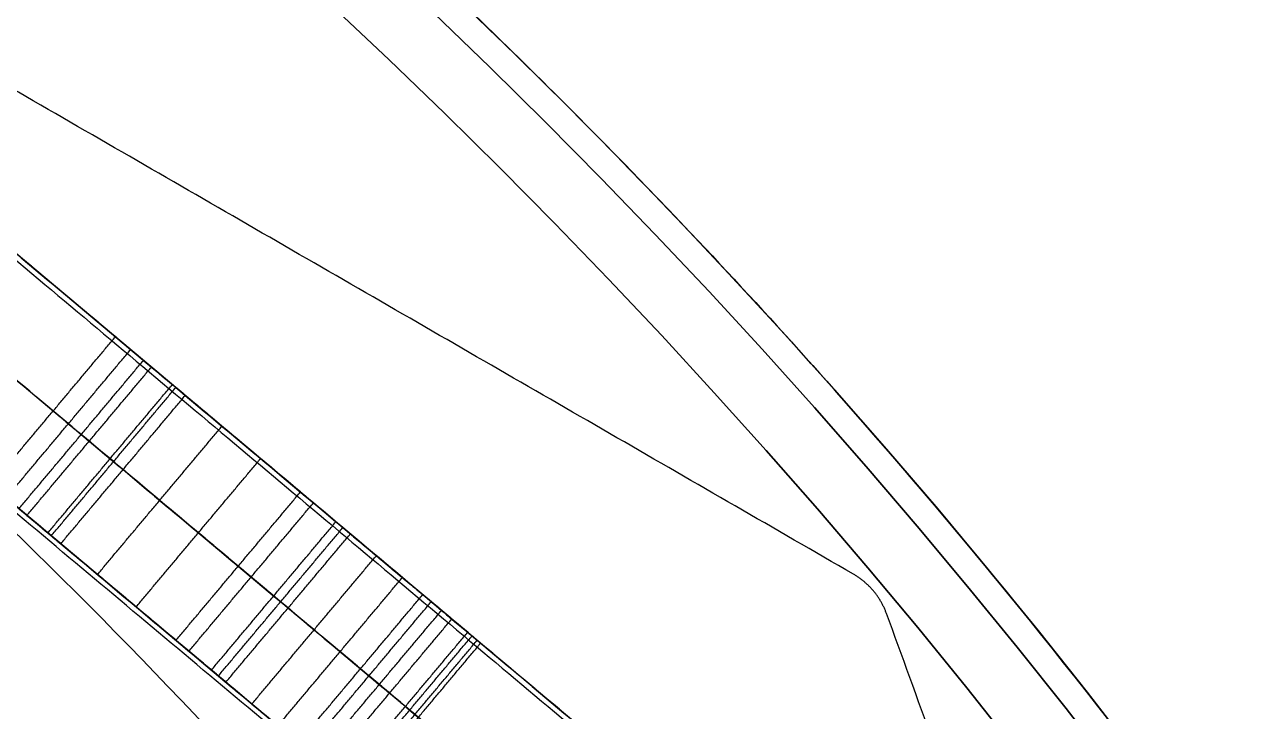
# Model space of a CAD drawing. Header units: millimetres. Extents: x -610 to 610, y -610 to 610.
# Drawn here: x 381.1 to 495.4, y 374.8 to 438.7 of the extents above; entities that cross this region are included whole.
import ezdxf

# ---------------------------------------------------------------- set-up
doc = ezdxf.new("R2010")
doc.units = ezdxf.units.MM
doc.layers.add('base', color=7, linetype='Continuous', true_color=0xffecbc)

msp = doc.modelspace()

# ---------------------------------------------------------------- linework, layer by layer
at = {"layer": 'base'}
for p, q in [((535.93, 286.83, 122.97), (227.78, 545.4, 122.97)), ((524.36, 273.05, 122.97), (216.21, 531.61, 122.97))]:
    msp.add_line(p, q, dxfattribs=at)
for centre, radius in [((0, 0, 249.47), 610), ((0, 0, 250.47), 610), ((0, 0, 243.46), 607.51), ((0, 0, 256.48), 607.51), ((0, 0, 240.97), 601.5), ((0, 0, 258.97), 601.5)]:
    msp.add_circle(centre, radius, dxfattribs=at)
at = {"layer": 'base', "extrusion": (0, 0, -1)}
for centre, radius in [((0, 0, 3.53), 610), ((0, 0, 4.53), 610), ((0, 0, -2.48), 607.51), ((0, 0, 10.54), 607.51), ((0, 0, -4.97), 601.5), ((0, 0, 13.03), 601.5)]:
    msp.add_circle(centre, radius, dxfattribs=at)
at = {"layer": 'base'}
for points, weights, degree, knots in [([(-495.2, -356.2, -4.03), (-851.4, 139, -4.03), (-356.2, 495.2, -4.03), (139, 851.4, -4.03), (495.2, 356.2, -4.03), (851.4, -139, -4.03), (356.2, -495.2, -4.03), (-139, -851.4, -4.03), (-495.2, -356.2, -4.03)], [1, 0.707106781187, 1, 0.707106781187, 1, 0.707106781187, 1, 0.707106781187, 1], 2, [0, 0, 0, 958.185759, 958.185759, 1916.371519, 1916.371519, 2874.557278, 2874.557278, 3832.743037, 3832.743037, 3832.743037]), ([(-610, 0, 249.97), (-610, -610, 249.97), (0, -610, 249.97), (610, -610, 249.97), (610, 0, 249.97), (610, 610, 249.97), (0, 610, 249.97), (-610, 610, 249.97), (-610, 0, 249.97)], [1, 0.707106781187, 1, 0.707106781187, 1, 0.707106781187, 1, 0.707106781187, 1], 2, [0, 0, 0, 958.185759, 958.185759, 1916.371519, 1916.371519, 2874.557278, 2874.557278, 3832.743037, 3832.743037, 3832.743037]), ([(32.65, -544.76, 240.97), (-510.36, -577.3, 240.97), (-544.65, -34.4, 240.97), (-578.93, 508.51, 240.97), (-36.14, 544.54, 240.97), (506.65, 580.56, 240.97), (544.42, 37.89, 240.97), (582.18, -504.79, 240.97), (39.63, -544.29, 240.97)], [1, 0.708239625255, 1, 0.708239625255, 1, 0.708239625255, 1, 0.708239625255, 1], 2, [654.018286, 654.018286, 654.018286, 1509.504571, 1509.504571, 2364.990855, 2364.990855, 3220.47714, 3220.47714, 4075.963425, 4075.963425, 4075.963425]), ([(32.65, -544.76, 244.97), (-510.36, -577.3, 244.97), (-544.65, -34.4, 244.97), (-578.93, 508.51, 244.97), (-36.14, 544.54, 244.97), (506.65, 580.56, 244.97), (544.42, 37.89, 244.97), (582.18, -504.79, 244.97), (39.63, -544.29, 244.97)], [1, 0.708239625255, 1, 0.708239625255, 1, 0.708239625255, 1, 0.708239625255, 1], 2, [654.018286, 654.018286, 654.018286, 1509.504571, 1509.504571, 2364.990855, 2364.990855, 3220.47714, 3220.47714, 4075.963425, 4075.963425, 4075.963425]), ([(32.65, -544.76, 242.97), (-510.36, -577.3, 242.97), (-544.65, -34.4, 242.97), (-578.93, 508.51, 242.97), (-36.14, 544.54, 242.97), (506.65, 580.56, 242.97), (544.42, 37.89, 242.97), (582.18, -504.79, 242.97), (39.63, -544.29, 242.97)], [1, 0.708239625255, 1, 0.708239625255, 1, 0.708239625255, 1, 0.708239625255, 1], 2, [654.018286, 654.018286, 654.018286, 1509.504571, 1509.504571, 2364.990855, 2364.990855, 3220.47714, 3220.47714, 4075.963425, 4075.963425, 4075.963425]), ([(392.18, 407.45, 196.57), (390.89, 408.54, 196.57), (389.87, 409.39, 195.51), (389.57, 409.64, 193.87), (389.28, 409.89, 192.22), (389.83, 409.43, 190.69), (390.99, 408.45, 189.93)], [1, 0.855896171082, 0.855896171082, 1, 0.855896171082, 0.855896171082, 1], 3, [2097.033233, 2097.033233, 2097.033233, 2097.033233, 2101.722978, 2101.722978, 2101.722978, 2106.412723, 2106.412723, 2106.412723, 2106.412723]), ([(386.4, 400.55, 196.57), (385.1, 401.64, 196.57), (384.09, 402.5, 195.51), (383.79, 402.74, 193.87), (383.49, 402.99, 192.22), (384.04, 402.53, 190.69), (385.21, 401.56, 189.93)], [1, 0.855896171082, 0.855896171082, 1, 0.855896171082, 0.855896171082, 1], 3, [2097.033233, 2097.033233, 2097.033233, 2097.033233, 2101.722978, 2101.722978, 2101.722978, 2106.412723, 2106.412723, 2106.412723, 2106.412723])]:
    msp.add_rational_spline(points, weights, degree=degree, knots=knots, dxfattribs=at)
for points, degree in [([(458.17, 387.57, 240.97), (282.37, 489.07, 240.97), (106.57, 590.57, 240.97)], 2), ([(458.17, 387.57, 244.97), (282.37, 489.07, 244.97), (106.57, 590.57, 244.97)], 2), ([(458.17, 387.57, 242.97), (282.37, 489.07, 242.97), (106.57, 590.57, 242.97)], 2), ([(206.86, 562.33, 4.97), (362.36, 431.84, 4.97), (517.87, 301.36, 4.97)], 2), ([(206.86, 562.33, 0.97), (362.36, 431.84, 0.97), (517.87, 301.36, 0.97)], 2), ([(206.86, 562.33, 2.97), (362.36, 431.84, 2.97), (517.87, 301.36, 2.97)], 2), ([(507.02, 311.09, 0.97), (362.58, 432.29, 0.97), (218.14, 553.49, 0.97)], 2), ([(501.23, 304.2, 0.97), (356.79, 425.4, 0.97), (212.36, 546.6, 0.97)], 2), ([(502.95, 290.38, 4.97), (350.79, 418.06, 4.97), (198.63, 545.73, 4.97)], 2), ([(502.95, 290.38, 0.97), (350.79, 418.06, 0.97), (198.63, 545.73, 0.97)], 2), ([(502.95, 290.38, 2.97), (350.79, 418.06, 2.97), (198.63, 545.73, 2.97)], 2), ([(227.78, 545.4, 244.97), (377.9, 419.44, 244.97), (528.02, 293.47, 244.97)], 2), ([(495.45, 297.3, 0.97), (351.01, 418.5, 0.97), (206.57, 539.7, 0.97)], 2), ([(221.99, 538.51, 244.97), (372.11, 412.54, 244.97), (522.23, 286.58, 244.97)], 2), ([(216.21, 531.61, 244.97), (366.33, 405.65, 244.97), (516.45, 279.68, 244.97)], 2), ([(378, 395.85, 193.87), (383.79, 402.74, 193.87), (389.57, 409.64, 193.87)], 2), ([(379.42, 394.66, 189.93), (385.21, 401.56, 189.93), (390.99, 408.45, 189.93)], 2), ([(390.99, 408.45, 189.93), (392.28, 407.37, 188.96), (393.57, 406.28, 187.98), (394.87, 405.2, 187.01)], 3), ([(380.61, 393.66, 196.57), (386.4, 400.55, 196.57), (392.18, 407.45, 196.57)], 2), ([(381.36, 393.04, 188.47), (387.14, 399.93, 188.47), (392.93, 406.83, 188.47)], 2), ([(406.78, 395.21, 196.57), (401.91, 399.29, 196.57), (397.05, 403.37, 196.57), (392.18, 407.45, 196.57)], 3), ([(383.3, 391.41, 187.01), (389.08, 398.3, 187.01), (394.87, 405.2, 187.01)], 2), ([(383.3, 391.41, 152.35), (389.08, 398.3, 152.35), (394.87, 405.2, 152.35)], 2), ([(383.3, 391.41, 169.68), (389.08, 398.3, 169.68), (394.87, 405.2, 169.68)], 2), ([(383.62, 391.14, 150.77), (389.4, 398.03, 150.77), (395.19, 404.93, 150.77)], 2), ([(394.87, 405.2, 187.01), (394.87, 405.2, 175.46), (394.87, 405.2, 163.9), (394.87, 405.2, 152.35)], 3), ([(394.87, 405.2, 152.35), (394.87, 405.2, 151.22), (395.33, 404.81, 150.18), (396.07, 404.19, 149.62)], 3), ([(384.5, 390.4, 149.62), (390.29, 397.29, 149.62), (396.07, 404.19, 149.62)], 2), ([(396.07, 404.19, 149.62), (400.74, 400.27, 146.1), (405.41, 396.36, 142.59), (410.07, 392.44, 139.07)], 3), ([(385.21, 401.56, 189.93), (386.5, 400.47, 188.96), (387.79, 399.39, 187.98), (389.08, 398.3, 187.01)], 3), ([(387.91, 387.54, 196.57), (393.69, 394.43, 196.57), (399.48, 401.33, 196.57)], 2), ([(400.99, 388.31, 196.57), (396.13, 392.39, 196.57), (391.26, 396.47, 196.57), (386.4, 400.55, 196.57)], 3), ([(389.08, 398.3, 187.01), (389.08, 398.3, 175.46), (389.08, 398.3, 163.9), (389.08, 398.3, 152.35)], 3), ([(389.08, 398.3, 152.35), (389.08, 398.3, 151.22), (389.54, 397.92, 150.18), (390.29, 397.29, 149.62)], 3), ([(391.5, 384.52, 144.34), (397.29, 391.42, 144.34), (403.07, 398.31, 144.34)], 2), ([(390.29, 397.29, 149.62), (394.95, 393.38, 146.1), (399.62, 389.46, 142.59), (404.29, 385.55, 139.07)], 3), ([(379.42, 394.66, 189.93), (380.71, 393.58, 188.96), (382, 392.49, 187.98), (383.3, 391.41, 187.01)], 3), ([(395.21, 381.42, 196.57), (400.99, 388.31, 196.57), (406.78, 395.21, 196.57)], 2), ([(396.41, 380.41, 196.14), (402.19, 387.3, 196.14), (407.98, 394.2, 196.14)], 2), ([(395.21, 381.42, 196.57), (390.34, 385.5, 196.57), (385.48, 389.58, 196.57), (380.61, 393.66, 196.57)], 3), ([(398.5, 378.65, 139.07), (404.29, 385.55, 139.07), (410.07, 392.44, 139.07)], 2), ([(399.15, 378.11, 138.72), (404.93, 385, 138.72), (410.72, 391.9, 138.72)], 2), ([(383.3, 391.41, 187.01), (383.3, 391.41, 175.46), (383.3, 391.41, 163.9), (383.3, 391.41, 152.35)], 3), ([(383.3, 391.41, 152.35), (383.3, 391.41, 151.22), (383.76, 391.02, 150.18), (384.5, 390.4, 149.62)], 3), ([(399.84, 377.53, 138.6), (405.63, 384.42, 138.6), (411.41, 391.31, 138.6)], 2), ([(411.41, 391.31, 138.6), (413.02, 389.96, 138.6), (414.64, 388.61, 138.6), (416.25, 387.26, 138.6)], 3), ([(384.5, 390.4, 149.62), (389.17, 386.48, 146.1), (393.84, 382.57, 142.59), (398.5, 378.65, 139.07)], 3), ([(402.26, 375.5, 138.6), (408.04, 382.39, 138.6), (413.83, 389.29, 138.6)], 2), ([(404.68, 373.47, 138.6), (410.46, 380.36, 138.6), (416.25, 387.26, 138.6)], 2), ([(458.17, 387.57, 240.97), (458.17, 387.57, 242.97), (458.17, 387.57, 244.97)], 2), ([(406.57, 371.88, 139.63), (412.36, 378.77, 139.63), (418.14, 385.67, 139.63)], 2), ([(407.36, 371.22, 142.1), (413.14, 378.11, 142.1), (418.93, 385.01, 142.1)], 2), ([(407.36, 371.22, 178.89), (413.14, 378.11, 178.89), (418.93, 385.01, 178.89)], 2), ([(407.36, 371.22, 160.49), (413.14, 378.11, 160.49), (418.93, 385.01, 160.49)], 2), ([(418.93, 385.01, 142.1), (418.93, 385.01, 154.36), (418.93, 385.01, 166.62), (418.93, 385.01, 178.89)], 3), ([(418.93, 385.01, 178.89), (419.57, 384.47, 178.89), (420.21, 383.94, 178.89), (420.84, 383.4, 178.89)], 3), ([(460.03, 386.01, 240.97), (460.03, 386.01, 242.97), (460.03, 386.01, 244.97)], 2), ([(405.63, 384.42, 138.6), (407.24, 383.07, 138.6), (408.85, 381.72, 138.6), (410.46, 380.36, 138.6)], 3), ([(408.32, 370.42, 178.89), (414.1, 377.31, 178.89), (419.89, 384.2, 178.89)], 2), ([(461.25, 383.91, 240.97), (461.25, 383.91, 242.97), (461.25, 383.91, 244.97)], 2), ([(600.11, 2.39, 240.97), (530.68, 193.15, 240.97), (461.25, 383.91, 240.97)], 2), ([(600.11, 2.39, 244.97), (530.68, 193.15, 244.97), (461.25, 383.91, 244.97)], 2), ([(600.11, 2.39, 242.97), (530.68, 193.15, 242.97), (461.25, 383.91, 242.97)], 2), ([(409.27, 369.61, 178.89), (415.06, 376.51, 178.89), (420.84, 383.4, 178.89)], 2), ([(410.75, 368.38, 185.33), (416.53, 375.27, 185.33), (422.32, 382.17, 185.33)], 2), ([(411.15, 368.04, 179.88), (416.93, 374.94, 179.88), (422.72, 381.83, 179.88)], 2), ([(423.52, 381.15, 182.6), (423.52, 381.15, 183.73), (423.06, 381.54, 184.77), (422.32, 382.17, 185.33)], 3), ([(411.63, 367.63, 184.18), (417.42, 374.53, 184.18), (423.2, 381.42, 184.18)], 2), ([(411.95, 367.36, 182.3), (417.74, 374.26, 182.3), (423.52, 381.15, 182.3)], 2), ([(411.95, 367.36, 182.6), (417.74, 374.26, 182.6), (423.52, 381.15, 182.6)], 2), ([(411.95, 367.36, 182.45), (417.74, 374.26, 182.45), (423.52, 381.15, 182.45)], 2), ([(423.52, 381.15, 182.3), (423.52, 381.15, 182.4), (423.52, 381.15, 182.5), (423.52, 381.15, 182.6)], 3), ([(413.14, 378.11, 142.1), (413.14, 378.11, 154.36), (413.14, 378.11, 166.62), (413.14, 378.11, 178.89)], 3), ([(413.14, 378.11, 178.89), (413.78, 377.58, 178.89), (414.42, 377.04, 178.89), (415.06, 376.51, 178.89)], 3), ([(399.84, 377.53, 138.6), (401.45, 376.17, 138.6), (403.07, 374.82, 138.6), (404.68, 373.47, 138.6)], 3), ([(417.74, 374.26, 182.6), (417.74, 374.26, 183.73), (417.28, 374.64, 184.77), (416.53, 375.27, 185.33)], 3)]:
    msp.add_open_spline(points, degree=degree, dxfattribs=at)
for points in [[(422.32, 382.17, 185.33), (417.54, 386.18, 188.93), (412.76, 390.19, 192.54), (407.98, 394.2, 196.14), (407.59, 394.52, 196.43), (407.18, 394.87, 196.57), (406.78, 395.21, 196.57)], [(416.53, 375.27, 185.33), (411.75, 379.28, 188.93), (406.97, 383.29, 192.54), (402.19, 387.3, 196.14), (401.8, 387.63, 196.43), (401.39, 387.97, 196.57), (400.99, 388.31, 196.57)], [(410.75, 368.38, 185.33), (405.97, 372.39, 188.93), (401.19, 376.4, 192.54), (396.41, 380.41, 196.14), (396.02, 380.73, 196.43), (395.61, 381.08, 196.57), (395.21, 381.42, 196.57)]]:
    msp.add_open_spline(points, degree=3, knots=[2076.744893, 2076.744893, 2076.744893, 2076.744893, 2077.744893, 2077.744893, 2077.744893, 2077.986592, 2077.986592, 2077.986592, 2077.986592], dxfattribs=at)
for points, weights, degree in [([(410.07, 392.44, 139.07), (410.48, 392.1, 138.76), (410.94, 391.71, 138.6), (411.41, 391.31, 138.6)], [1, 0.977285323406, 0.977285323406, 1], 3), ([(416.25, 387.26, 138.6), (417.82, 385.94, 138.6), (418.93, 385.01, 140.05), (418.93, 385.01, 142.1)], [1, 0.804737854124, 0.804737854124, 1], 3), ([(461.25, 383.91, 240.97), (460.38, 386.3, 240.97), (458.17, 387.57, 240.97)], [1, 0.939692620786, 1], 2), ([(461.25, 383.91, 244.97), (460.38, 386.3, 244.97), (458.17, 387.57, 244.97)], [1, 0.939692620786, 1], 2), ([(461.25, 383.91, 242.97), (460.38, 386.3, 242.97), (458.17, 387.57, 242.97)], [1, 0.939692620786, 1], 2), ([(404.29, 385.55, 139.07), (404.7, 385.2, 138.76), (405.15, 384.82, 138.6), (405.63, 384.42, 138.6)], [1, 0.977285323406, 0.977285323406, 1], 3), ([(420.84, 383.4, 178.89), (422.38, 382.11, 178.89), (423.49, 381.18, 180.29), (423.52, 381.15, 182.3)], [1, 0.810420122244, 0.810420122244, 1], 3), ([(410.46, 380.36, 138.6), (412.03, 379.05, 138.6), (413.14, 378.11, 140.05), (413.14, 378.11, 142.1)], [1, 0.804737854124, 0.804737854124, 1], 3), ([(398.5, 378.65, 139.07), (398.91, 378.31, 138.76), (399.37, 377.92, 138.6), (399.84, 377.53, 138.6)], [1, 0.977285323406, 0.977285323406, 1], 3), ([(415.06, 376.51, 178.89), (416.6, 375.21, 178.89), (417.7, 374.29, 180.29), (417.74, 374.26, 182.3)], [1, 0.810420122244, 0.810420122244, 1], 3)]:
    msp.add_rational_spline(points, weights, degree=degree, dxfattribs=at)

doc.saveas('drawing.dxf')
